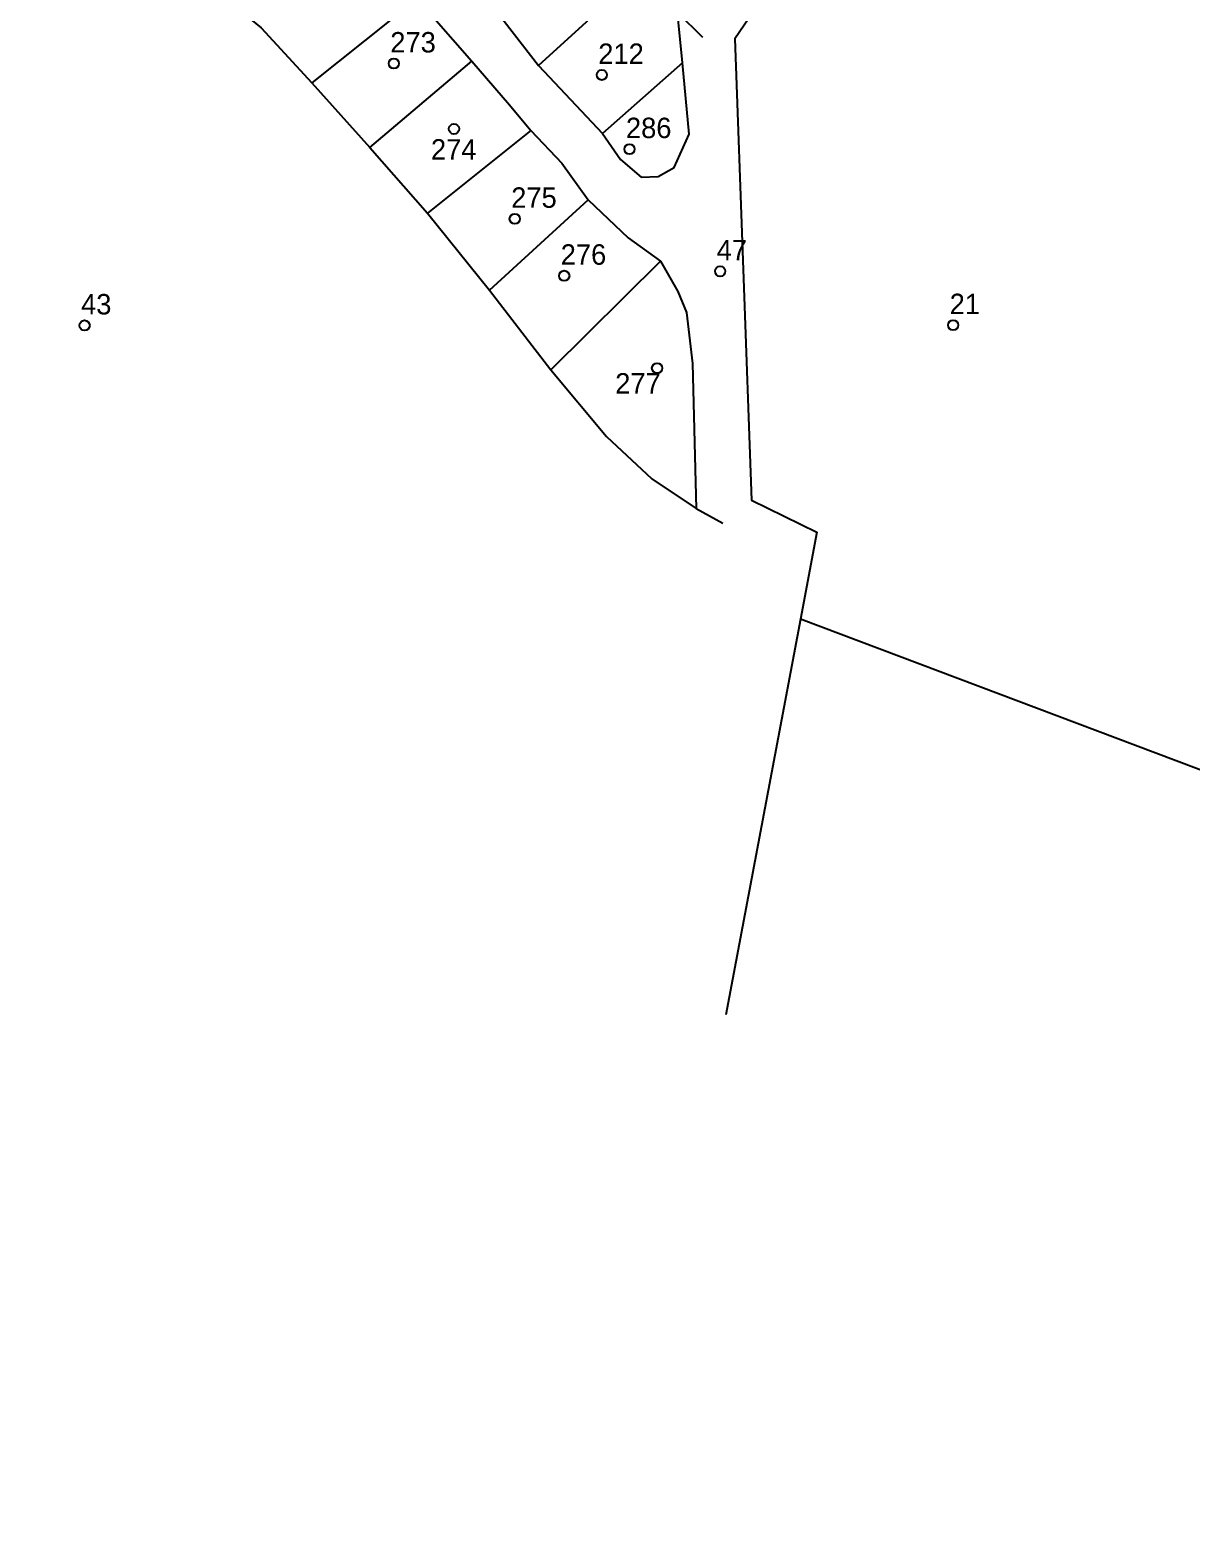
# Model space of a CAD drawing. Extents: x 176571 to 180224, y 250857 to 253450.
# Drawn here: x 177786.4 to 178014, y 251121.8 to 251414.3 of the extents above; entities that cross this region are included whole.
import ezdxf
from ezdxf.enums import TextEntityAlignment as Align

# ---------------------------------------------------------------- set-up
doc = ezdxf.new("R2010")
doc.units = 0
for name, color, linetype in [('1602', 240, 'Continuous'), ('1603', 240, 'Continuous'), ('A_POINTS', 252, 'Continuous')]:
    doc.layers.add(name, color=color, linetype=linetype)
doc.styles.add('HEBTXT', font='hebtxt.shx')

# ---------------------------------------------------------------- blocks, each defined once
blk = doc.blocks.new('1603')
at = {"layer": 'A_POINTS'}
blk.add_circle((0, 0), 0.25, dxfattribs=at)
at = {"style": 'HEBTXT'}
blk.add_attdef('PARCEL_NUM', text='', height=2, dxfattribs=at).set_placement((0, 1), align=Align.CENTER)
at = {"style": 'HEBTXT', "flags": 1}
blk.add_attdef('LOT_NUM', text='', height=2, dxfattribs=at).set_placement((0, -2.5), align=Align.CENTER)

msp = doc.modelspace()

# ---------------------------------------------------------------- linework, layer by layer
at = {"layer": '1602'}
for points in [[(177786.44, 251450), (177795.84, 251443.62), (177809.12, 251432.9), (177821.6, 251423.04), (177831.74, 251414.67), (177841.7, 251403.9), (177853.05, 251391.23), (177864.32, 251378.37), (177876.46, 251363.31), (177888.5, 251347.69), (177899.39, 251334.65), (177908.32, 251326.34), (177916.97, 251320.57), (177922.19, 251317.68)], [(177829.35, 251450), (177838.42, 251442.77), (177849.81, 251431.11), (177862.33, 251420.42), (177873.05, 251408.16), (177880.38, 251399.59), (177884.62, 251394.59), (177890.64, 251388.17), (177895.8, 251381.03), (177903.68, 251373.59), (177909.97, 251369), (177913.41, 251363.08), (177915.07, 251358.94), (177916.29, 251348.92), (177916.97, 251320.57)], [(177845.66, 251450), (177855.11, 251441.81), (177866.26, 251430.42), (177876.24, 251420.03), (177886.12, 251407.29), (177898.65, 251394), (177902.18, 251388.89), (177906.23, 251385.42), (177909.55, 251385.6), (177912.67, 251387.31), (177915.63, 251393.85), (177914.29, 251407.82), (177914.29, 251407.82), (177913.35, 251417.7), (177918.23, 251412.85)], [(177949.27, 251450), (177942.42, 251438.79), (177924.58, 251412.57), (177927.85, 251322.15), (177940.6, 251315.88), (177937.45, 251298.84), (177922.77, 251221.38)], [(177886.12, 251407.29), (177906.32, 251425.8)], [(177862.33, 251420.42), (177841.7, 251403.9)], [(177853.05, 251391.23), (177873.05, 251408.16)], [(177914.29, 251407.82), (177898.65, 251394)], [(177884.62, 251394.59), (177864.32, 251378.37)], [(177876.46, 251363.31), (177895.8, 251381.03)], [(177909.97, 251369), (177888.5, 251347.69)], [(178217.08, 251121.81), (178233.91, 251181.55), (178041.86, 251259.5), (177937.45, 251298.84)]]:
    msp.add_lwpolyline(points, dxfattribs=at)

# ---------------------------------------------------------------- block references
at = {"layer": '1603'}
ref = msp.add_blockref('1603', (177857.74, 251407.71), dxfattribs=dict(at, xscale=4, yscale=4, zscale=4))
ref.add_attrib('PARCEL_NUM', '273', (177857.05, 251409.87), dxfattribs={"layer": '0', "height": 4, "style": 'HEBTXT'})
ref = msp.add_blockref('1603', (177898.5, 251405.47), dxfattribs=dict(at, xscale=4, yscale=4, zscale=4))
ref.add_attrib('PARCEL_NUM', '212', (177897.8, 251407.63), dxfattribs={"layer": '0', "height": 4, "style": 'HEBTXT'})
ref = msp.add_blockref('1603', (177903.91, 251390.94), dxfattribs=dict(at, xscale=4, yscale=4, zscale=4))
ref.add_attrib('PARCEL_NUM', '286', (177903.22, 251393.1), dxfattribs={"layer": '0', "height": 4, "style": 'HEBTXT'})
ref = msp.add_blockref('1603', (177869.53, 251394.89), dxfattribs=dict(at, xscale=4, yscale=4, zscale=4))
ref.add_attrib('PARCEL_NUM', '274', (177865.02, 251388.89), dxfattribs={"layer": '0', "height": 4, "style": 'HEBTXT'})
ref = msp.add_blockref('1603', (177881.44, 251377.29), dxfattribs=dict(at, xscale=4, yscale=4, zscale=4))
ref.add_attrib('PARCEL_NUM', '275', (177880.74, 251379.45), dxfattribs={"layer": '0', "height": 4, "style": 'HEBTXT'})
ref = msp.add_blockref('1603', (177921.69, 251367.01), dxfattribs=dict(at, xscale=4, yscale=4, zscale=4))
ref.add_attrib('PARCEL_NUM', '47', (177921, 251369.17), dxfattribs={"layer": '0', "height": 4, "style": 'HEBTXT'})
ref = msp.add_blockref('1603', (177891.14, 251366.14), dxfattribs=dict(at, xscale=4, yscale=4, zscale=4))
ref.add_attrib('PARCEL_NUM', '276', (177890.44, 251368.3), dxfattribs={"layer": '0', "height": 4, "style": 'HEBTXT'})
ref = msp.add_blockref('1603', (177797.17, 251356.41), dxfattribs=dict(at, xscale=4, yscale=4, zscale=4))
ref.add_attrib('PARCEL_NUM', '43', (177796.47, 251358.56), dxfattribs={"layer": '0', "height": 4, "style": 'HEBTXT'})
ref = msp.add_blockref('1603', (177967.33, 251356.46), dxfattribs=dict(at, xscale=4, yscale=4, zscale=4))
ref.add_attrib('PARCEL_NUM', '21', (177966.64, 251358.62), dxfattribs={"layer": '0', "height": 4, "style": 'HEBTXT'})
ref = msp.add_blockref('1603', (177909.32, 251348.03), dxfattribs=dict(at, xscale=4, yscale=4, zscale=4))
ref.add_attrib('PARCEL_NUM', '277', (177901.12, 251343.06), dxfattribs={"layer": '0', "height": 4, "style": 'HEBTXT'})

doc.saveas('drawing.dxf')
